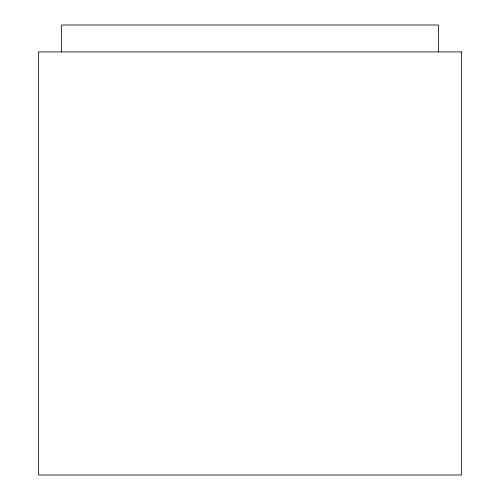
<?xml version="1.0" encoding="UTF-8"?>
<svg xmlns="http://www.w3.org/2000/svg" width="500" height="500" viewBox="0 0 500 500"><rect width="100%" height="100%" fill="white"/><g stroke="black" fill="none" stroke-linecap="round" stroke-linejoin="round"><path stroke-width="0.75" d="M438.4 51.925L438.4 25L61.6 25L61.6 51.925M461.538 51.925L38.462 51.925L38.462 475L461.538 475L461.538 51.925"/></g></svg>
